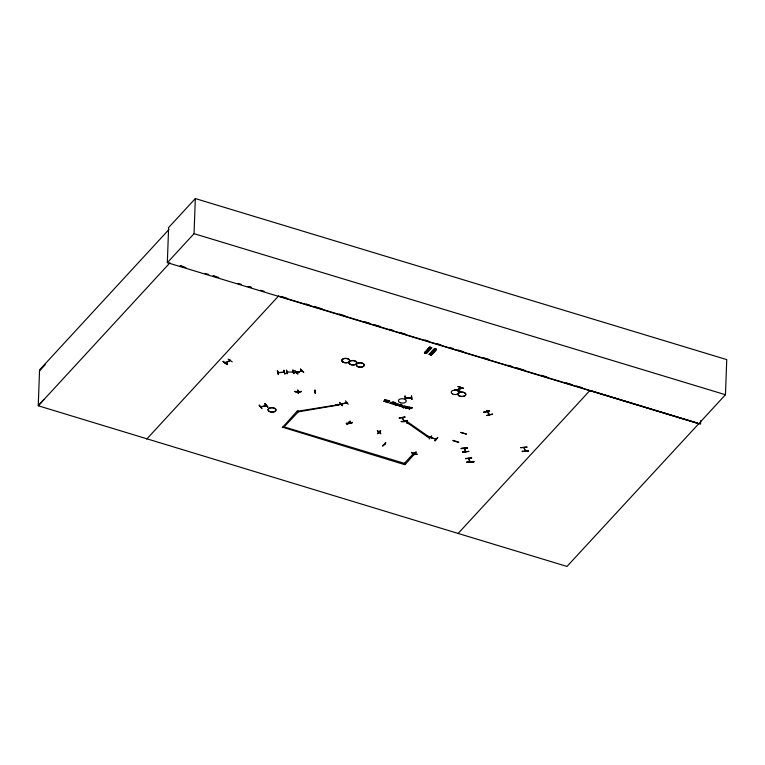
<?xml version="1.0" encoding="UTF-8"?>
<svg xmlns="http://www.w3.org/2000/svg" width="765" height="765" viewBox="0 0 765 765"><rect width="100%" height="100%" fill="white"/><g stroke="black" fill="none" stroke-linecap="round" stroke-linejoin="round"><path stroke-width="1.15" d="M301.276 391.202C301.745 392.522 294.544 392.493 294.955 391.231M301.276 391.508L294.955 391.537M414.2 453.358L414.506 452.727M414.487 453.444L414.697 452.784M167.334 262.672L168.616 227.559L195.333 198.565L726.75 359.617L725.459 394.73L698.751 423.724L167.334 262.672L194.042 233.679L195.333 198.565M223.284 361.243C222.405 361.941 227.53 365.106 227.616 363.92M225.895 362.208L226.038 362.304M228.123 359.091L232.264 361.855M229.634 360.516L230.16 360.133M230.15 360.114C230.657 360.525 227.329 361.463 225.379 362.782M259.153 405.307L261.946 408.577L259.211 405.048M261.219 406.904L261.171 406.378M264.9 403.958L267.97 407.114L264.91 403.662M265.828 405.775L265.847 405.259M278.46 374.41L277.399 370.652L278.47 374.114M278.642 372.192L278.623 372.555M283.499 371.867L283.566 372.22M283.681 370.499L285.058 373.97L283.691 370.212M414.955 453.454L404.943 464.728L282.381 427.147M283.48 427.472L298.264 411.857L338.331 405.02M284.035 426.88L405.517 463.695M286.617 370.078L287.21 373.875L286.55 370.327M286.932 372.182L287.63 371.675M292.679 372.067L292.526 371.551M299.249 372.354L292.928 372.383M292.957 369.906L293.865 373.712L293.033 370.164M294.869 370.633L297.92 374.085L294.812 370.901M282.361 427.578L297.183 411.082M297.929 391.441L297.977 390.752M298.235 391.46L298.197 390.752M298.331 393.344L297.805 390.083M298.503 391.451L298.513 391.575M297.164 411.522L298.264 411.857L297.891 410.757M300.416 369.074L303.772 372.44L300.454 369.093M301.515 371.178L301.276 370.7M314.721 391.317L314.788 391.843M315.237 393.497L314.903 389.911L315.257 393.21M335.539 405.039L341.448 404.188M338.312 405.46L337.939 404.36M338.876 404.857L338.426 404.379M339.717 402.438L342.51 405.737L339.43 402.572M348.247 404.264L345.464 400.812M346.392 402.945L346.163 402.457M346.258 423.179C345.904 423.944 353.019 423.734 352.282 422.232M350.016 421.19L347.186 424.24M349.184 423.083C348.735 420.54 349.825 424.097 348.792 422.969M349.366 422.978L349.165 422.089M347.176 424.527L350.054 421.18M377.327 430.733L380.855 433.784L377.384 430.466M377.537 433.659C383.581 427.568 379.765 432.502 377.508 433.43M378.876 432.244L378.369 431.575M379.67 431.642L379.698 432.187M385.617 442.906L382.777 445.756M385.684 442.677L382.816 445.746M385.885 401.3C378.895 401.223 390.121 400.822 384.843 399.808M384.833 400.095L385.082 399.55M389.108 400.669L389.079 401.243L386.468 402.247L386.038 401.816M384.824 444.389L384.929 444.274M389.672 400.841L386.717 401.587M386.019 402.103L387.53 400.191M389.662 401.137L388.161 402.753L387.798 402.352M386.707 401.883L387.903 400.305M393.344 401.864L391.393 403.738C393.449 402.514 390.705 401.874 390.389 403.432L390.016 403.021M394.099 402.916L393.143 404.102L392.072 403.633M392.235 402.83L391.24 402.237L390.007 403.318M392.397 402.658L392.971 401.749M393.726 402.801L393.028 402.591M395.218 403.04L394.08 404.551L393.717 404.14M393.172 402.715L394.577 402.4L394.09 403.212M393.87 402.926L394.205 402.285M394.348 403.289L394.262 402.753M393.707 404.436L394.836 402.926M395.629 402.629L394.998 402.715M396.853 403.538L395.342 404.934L395.008 404.532M394.989 403.002L395.199 402.505M395.342 404.934L395.438 404.312M394.989 404.828L395.553 403.145M398.489 404.035L396.825 405.029L397.159 403.92L395.428 404.609L395.935 403.26M398.479 404.322L396.786 405.364L396.442 404.972M396.786 405.364L396.834 404.733M400.755 404.934L399.799 406.119L398.728 405.651M399.206 417.948L405.201 416.982L399.177 418.159M400.382 404.819L399.684 404.609M402.294 405.995L400.726 405.813L402.744 405.699L401.73 406.789L400.305 406.043M399.827 404.733L400.86 404.303L401.166 404.848M400.525 404.943L400.86 404.303M400.745 405.23L400.917 404.771M401.243 405.766L402.495 405.976L401.252 405.479M407.219 420.377C407.994 421.831 400.889 422.098 401.214 421.333M404.006 407.812L402.447 407.382L403.997 405.995A1.119 0.622 2.1 0 1 404.781 406.205C406.072 407.382 402.208 408.673 403.059 406.77M403.203 406.894C405.613 404.723 404.121 408.673 403.212 406.598M404.102 420.387L404.312 421.132L402.38 417.805M405.048 395.888L405.565 399.693L405.02 396.127M406.865 406.569L405.727 408.08L405.364 407.668M405.354 407.965C407.372 407.516 404.389 406.11 406.091 406.387M405.46 406.722L405.67 406.215M406.033 397.982L406.024 397.494M405.689 421.085L409.16 423.829M406.148 407.104L405.727 406.521M406.77 407.936L406.272 407.946M404.408 463.361L413.846 453.119M406.913 408.051L408.041 408.204L406.923 407.764M429.557 436.815L428.61 437.676L406.76 422.385L407.037 422.854M406.751 408.223L408.453 408.3L407.382 407.257M407.382 422.041L407.305 422.576L407.229 422.051M429.548 437.255L407.707 421.964M408.969 407.238L408.778 407.449M410.891 407.516L409.562 409.237L409.179 408.826M409.476 407.382C409.447 406.186 409.954 408.558 410.499 407.401M411.054 397.733L410.939 397.408M411.876 399.579L411.446 395.792L411.886 399.282M410.882 407.812L411.895 407.822M411.886 408.118L412.077 407.63M417.107 454.037C417.202 455.194 410.748 453.157 411.455 452.297M416.045 451.905L413.444 455.318L413.138 454.936M413.999 453.081L414.506 453.75M427.367 349.567L429.251 350.15M427.903 349.012L429.777 349.595M428.371 348.515L430.246 349.098M428.897 347.951L430.781 348.534M429.251 347.578L431.135 348.161M430.15 347.253C418.933 358.364 428.486 351.259 429.787 347.014M426.621 435.849L432.416 437.704M426.182 353.315L431.661 347.597M429.528 437.035L429.031 436.949M432.072 351.125L433.946 351.709M429.146 439.005L431.69 435.801M432.598 350.571L434.482 351.154M433.067 350.064L434.95 350.647M433.602 349.509L435.476 350.093M433.956 349.136L435.83 349.72M431.25 437.236L431.154 437.532M436.471 349.471L431.231 354.979L436.366 349.156M434.816 440.42L435.122 440.812L437.647 437.351M435.658 438.575L435.648 439.091M453.052 440.372L458.704 442.094M455.003 389.557L460.511 391.623M463.514 388.199L457.833 386.488L463.533 388.352M458.149 390.513L461.027 387.645M460.339 387.473L457.193 390.446M460.501 391.67L454.984 389.605M460.626 432.435L466.354 434.051M467.425 447.755L461.247 448.376M468.83 451.274L462.71 452.325L462.643 451.838M465.818 451.78L464.604 448.367M471.67 457.814L465.503 458.465M466.937 462.213C480.745 460.903 471.871 462.643 466.946 461.926M468.849 458.761L470.064 461.563M473.181 461.764L473.114 461.276M489.562 410.566L483.91 412.01M489.428 414.773L486.645 411.092M492.564 414.228L486.798 415.519M486.836 411.034L489.705 414.745M486.961 411.092L486.865 411.933L487.152 411.541M526.97 447.19L520.822 447.64M528.5 450.929L522.332 451.58L522.265 451.101M523.968 447.64L525.44 451.054M525.086 450.327L525.211 451.044L524.063 447.668M526.989 446.999L520.736 447.735M528.5 450.939L528.443 450.509M698.751 423.724L566.999 566.435L458.13 533.444L589.968 390.456L697.517 423.198M700.692 420.645L700.558 424.126L698.646 423.552M341.085 404.063L346.755 402.658M346.88 402.801L341.18 404.169M260.769 407.018L261.161 406.751M265.598 405.67L266.23 405.517L260.626 406.856M266.325 405.651L260.616 407.009M459.602 389.041L458.818 389.165L459.459 389.299M452.966 440.736L458.618 442.466M411.427 452.574L417.068 454.314M460.635 391.489L454.85 389.911M335.51 405.259L341.534 404.322M396.433 405.259L396.758 404.159M223.017 361.654L227.358 364.303M223.237 361.51L227.568 364.178M489.552 410.853L483.882 412.201M489.524 410.776L483.863 412.22M277.399 370.843L278.144 374.391M347.128 424.47L350.007 421.381M277.934 372.603L284.045 372.182M284.197 372.326L277.963 372.718M457.46 390.494L460.348 387.253M286.913 372.058L287.63 372.163M292.517 371.914L293.177 372.058L292.651 371.895M411.627 397.896L405.374 398.02M39.531 370.949L45.183 364.704M43.901 399.521L38.25 405.766L458.206 533.463M168.902 229.548L39.56 369.925L38.25 405.766L170.012 262.758M146.737 439.072L278.804 295.73M387.788 402.648L389.079 401.243M393.717 403.098L392.235 403.738M400.372 405.115L398.909 405.766M400.296 406.339C400.286 405.402 401.472 407.315 402.285 406.282M406.263 408.242L407.41 407.181L408.959 407.535M407.372 407.554L408.749 407.735M409.17 409.122L410.48 407.688M458.455 390.829L461.276 387.731M437.695 437.609L435.122 440.803M378.359 432.101L379.067 432.206M377.499 433.717L380.444 430.647M382.806 446.033L385.675 442.973M384.346 444.465L384.9 444.608L384.193 444.58M413.129 455.223L416.036 452.105L413.205 455.213M424.575 352.732L429.787 347.138L431.661 347.721L426.574 353.43M429.93 347.32L424.403 352.742M425.072 352.952L430.169 347.32M436.356 349.28L431.001 354.912L436.356 349.28L434.482 348.697L429.117 354.31L431.278 354.979M429.261 354.214C445.938 337.298 418.914 366.014 434.969 348.993M429.395 354.405L434.855 348.802M436.136 349.347L430.905 354.874M407.41 422.729L406.865 422.701M230.055 360.688L225.656 362.897M411.58 397.915L405.421 398.001M468.476 458.445L469.815 461.84M464.212 448.443L465.56 451.771M297.92 390.083L298.159 393.602M407.152 407.018L408.701 407.114M431.297 347.606L431.661 347.721M379.689 432.168L379.191 432.311M296.399 372.421L301.879 370.891M406.751 422.825L407.688 422.404M406.827 422.729L407.276 422.567M379.124 432.187L379.603 432.034M486.76 415.51L492.431 414.047M436.088 439.244L430.743 437.427M349.098 423.236L348.62 423.074M301.821 370.91L296.447 372.565M297.872 411.197L337.92 404.8M401.204 421.63L407.315 420.798M352.378 422.682L346.268 423.418M293.11 372.039L286.98 372.058M522.275 451.398L528.433 450.728M471.651 458.015L465.493 458.751M461.161 448.481L467.415 448.051L461.238 448.673M462.634 452.134L468.83 451.493M299.239 372.555L292.918 372.679M294.965 391.67L301.286 391.68M385.579 401.615L384.279 401.176L386.717 400.468A1.071 0.593 2.1 0 0 386.43 400.162L385.072 399.837M403.958 407.468L403.05 407.057M404.102 421.161L402.113 417.853M264.958 403.891L267.702 407.133M402.046 405.077L402.629 405.297M283.739 370.451L284.8 373.951M194.042 233.679L725.459 394.73M180.215 265.847L185.876 267.568M205.144 273.411L208.539 274.434M218.742 277.532L213.072 275.811L216.533 276.777M238.011 283.366L241.405 284.398M248.204 286.454L251.609 287.487L248.233 286.426M260.674 290.231L264.068 291.264M281.09 296.418L286.789 298.149M306.182 304.03L309.605 305.063M314.176 306.449L322.161 308.869M339.268 314.052L344.977 315.782M364.37 321.663L370.078 323.394M374.64 324.771L380.348 326.502M389.471 329.266L392.894 330.308M399.741 332.383L405.45 334.114M424.843 339.985L428.266 341.027M437.389 343.791L440.812 344.833M449.944 347.597L453.368 348.63M457.929 350.016L463.628 351.747M483.031 357.618L488.73 359.349M508.132 365.23L511.556 366.263M516.117 367.649L524.102 370.069M541.218 375.252L546.918 376.982M566.32 382.863L572.019 384.594M576.581 385.971L582.289 387.702M180.311 265.742L183.705 266.775M279.636 296.409L697.623 423.083M394.195 402.581L394.501 403.117M409.657 407.19L412.067 407.927M436.117 439.215L430.609 437.57M413.836 453.559L414.936 453.894M460.635 432.378L466.363 434.08M426.641 436.06L432.292 437.8M425.091 352.091L426.966 352.675M429.787 353.65L431.67 354.233M424.556 352.655L426.44 353.239M429.261 354.272L429.767 354.511M473.124 461.582L466.956 462.223M269.366 411.532A3.949 2.19 2.1 0 0 275.859 410.489A3.949 2.19 2.1 0 0 270.743 407.841A3.949 2.19 2.1 0 0 269.366 411.532M269.366 411.407A3.959 2.199 2.1 0 0 275.869 410.375A3.959 2.199 2.1 0 0 270.743 407.716A3.959 2.199 2.1 0 0 269.366 411.407M399.703 402.486A3.959 2.199 2.1 0 0 406.196 401.453A3.959 2.199 2.1 0 0 401.07 398.795A3.959 2.199 2.1 0 0 399.703 402.486M343.103 362.237A3.959 2.199 2.1 0 0 349.595 361.195A3.959 2.199 2.1 0 0 344.47 358.536A3.959 2.199 2.1 0 0 343.103 362.237M343.103 362.094A3.959 2.199 2.1 0 0 349.605 361.061A3.959 2.199 2.1 0 0 344.48 358.403A3.959 2.199 2.1 0 0 343.103 362.094M350.179 364.255A3.959 2.199 2.1 0 0 356.691 363.212A3.959 2.199 2.1 0 0 351.556 360.554A3.959 2.199 2.1 0 0 350.179 364.255M350.179 364.379A3.959 2.199 2.1 0 0 356.681 363.337A3.959 2.199 2.1 0 0 351.556 360.688A3.959 2.199 2.1 0 0 350.179 364.379M357.647 366.645A3.959 2.199 2.1 0 0 364.15 365.603A3.959 2.199 2.1 0 0 359.024 362.945A3.959 2.199 2.1 0 0 357.647 366.645M357.657 366.512A3.959 2.199 2.1 0 0 364.159 365.469A3.959 2.199 2.1 0 0 359.034 362.811A3.959 2.199 2.1 0 0 357.657 366.512M452.536 393.918A3.959 2.199 2.1 0 0 459.038 392.875A3.959 2.199 2.1 0 0 453.903 390.217A3.959 2.199 2.1 0 0 452.536 393.918M459.22 395.935A3.959 2.199 2.1 0 0 465.722 394.903A3.959 2.199 2.1 0 0 460.597 392.244A3.959 2.199 2.1 0 0 459.22 395.935M459.22 395.801A3.959 2.199 2.1 0 0 465.722 394.769A3.959 2.199 2.1 0 0 460.597 392.11A3.959 2.199 2.1 0 0 459.22 395.801"/></g></svg>
